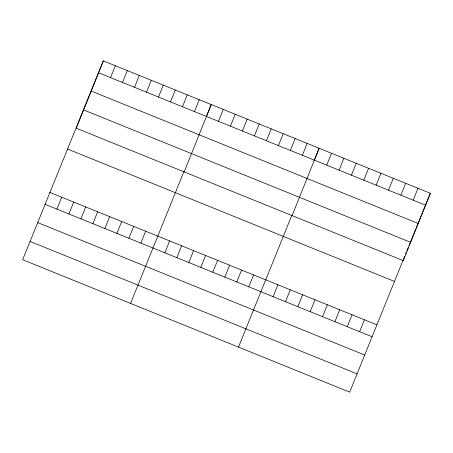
<?xml version="1.0" encoding="UTF-8"?>
<svg xmlns="http://www.w3.org/2000/svg" width="453" height="453" viewBox="0 0 453 453"><rect width="100%" height="100%" fill="white"/><g stroke="black" fill="none" stroke-linecap="round" stroke-linejoin="round"><path stroke-width="0.68" d="M103.324 60.866L76.251 128.21L403.278 260.634L430.35 193.289L103.324 60.866L22.65 259.711L349.676 392.134L404.591 256.489M56.931 209.122L61.716 197.219M110.532 77.622L115.311 65.719M68.918 213.975L73.703 202.078M122.52 82.474L127.304 70.577M80.911 218.833L85.696 206.93M134.513 87.333L139.298 75.43M92.905 223.686L97.684 211.789M146.5 92.186L151.285 80.289M104.892 228.544L109.677 216.642M158.493 97.044L163.278 85.141M116.885 233.397L121.67 221.5M170.487 101.897L175.266 90M128.879 238.255L133.658 226.353M182.474 106.755L187.259 94.853M140.866 243.108L145.651 231.211M194.467 111.608L199.252 99.711M130.572 303.408L183.918 171.591M184.167 171.908L211.24 104.564L206.438 116.347M164.847 252.819L169.632 240.922M218.448 121.319L223.233 109.422M176.84 257.678L181.625 245.775M230.441 126.177L235.226 114.275M188.833 262.53L193.612 250.634M242.429 131.03L247.213 119.133M200.821 267.389L205.605 255.486M254.422 135.889L259.207 123.986M212.814 272.242L217.599 260.345M266.415 140.741L271.194 128.845M224.801 277.1L229.586 265.198M278.402 145.6L283.187 133.697M236.794 281.953L241.579 270.056M290.396 150.453L295.18 138.556M248.788 286.811L253.567 274.909M302.389 155.311L307.168 143.408M238.488 347.111L291.84 215.294M292.089 215.611L319.161 148.267L314.105 160.668M273.131 296.67L277.916 284.767M326.732 165.169L331.517 153.267M285.486 301.67L290.271 289.773M339.087 170.169L343.867 158.273M297.842 306.675L302.621 294.773M351.443 175.175L356.222 163.273M310.197 311.675L314.977 299.778M363.793 180.175L368.578 168.278M322.547 316.681L327.332 304.778M376.149 185.181L380.933 173.278M334.903 321.681L339.688 309.784M388.504 190.181L393.289 178.284M347.258 326.687L352.043 314.784M400.86 195.186L405.639 183.284M359.614 331.687L364.393 319.79M413.21 200.186L417.994 188.289M405.633 253.929L406.415 252.015M406.936 250.736L408.238 247.542M409.019 245.628L410.061 243.074M410.577 241.794L415.945 228.629M416.199 228.006L430.35 193.289M98.539 72.763L425.565 205.192M91.183 91.059L418.21 223.488M83.607 109.915L410.633 242.338M67.412 148.969L394.438 281.398M49.722 192.366L376.749 324.79M44.938 204.263L371.964 336.692M37.582 222.559L364.614 354.988M30.006 241.409L357.032 373.838"/></g></svg>
